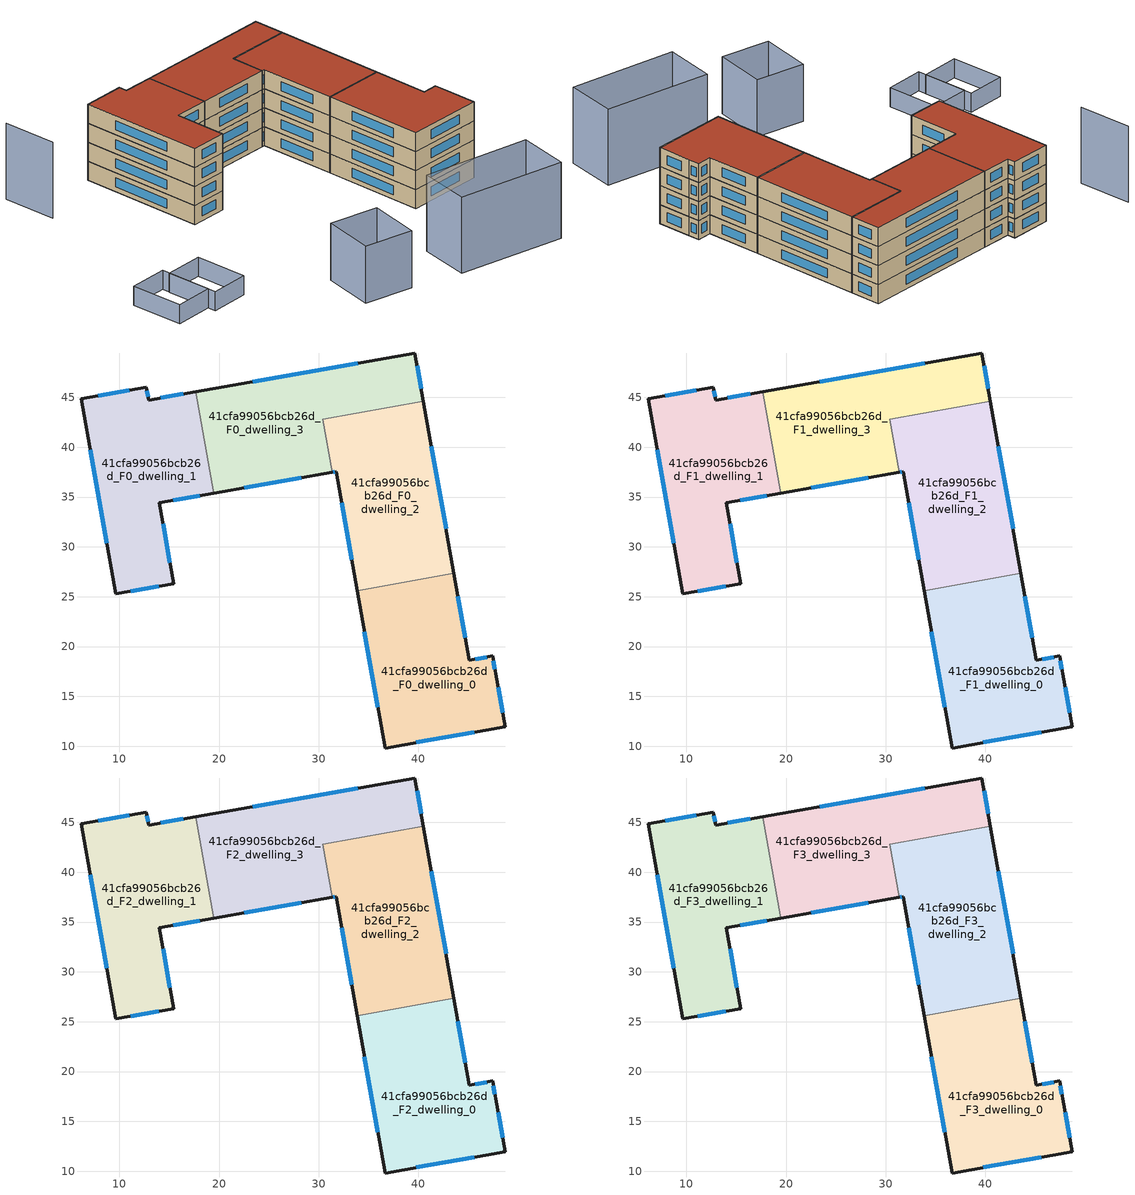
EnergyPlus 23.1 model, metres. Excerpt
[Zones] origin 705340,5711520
41cfa99056bcb26d_F0_dwelling_0
 floor ground (EU_floor_Construction): 48.71,11.96 47.76,17.28 47.44,19.06 45.1,18.64 43.56,27.33 33.86,25.61 36.66,9.83 z0
 wall outside (EU_wall_Construction): 43.56,27.33 45.1,18.64 47.44,19.06 47.76,17.28 48.71,11.96 36.66,9.83 33.86,25.61 z0:3
 wall to 41cfa99056bcb26d_F0_dwelling_2 (EU_wall_Construction): 33.86,25.61 43.56,27.33 z0:3
 window (EU_Window_Construction): 48.01,15.9 48.46,13.34 / 45.58,11.41 39.79,10.38 / 35.93,13.93 34.59,21.5 / 43.96,25.07 44.7,20.9 / 45.71,18.75 46.84,18.95 / 47.53,18.6 47.68,17.74 z0.78:2.22
41cfa99056bcb26d_F0_dwelling_1
 floor ground (EU_floor_Construction): 15.45,26.31 14.01,34.42 19.46,35.39 17.65,45.56 12.94,44.72 12.7,46.01 6.18,44.85 9.66,25.28 z0
 wall outside (EU_wall_Construction): 19.46,35.39 14.01,34.42 15.45,26.31 9.66,25.28 6.18,44.85 12.7,46.01 12.94,44.72 17.65,45.56 z0:3
 wall to 41cfa99056bcb26d_F0_dwelling_3 (EU_wall_Construction): 17.65,45.56 19.46,35.39 z0:3
 window (EU_Window_Construction): 18.05,35.14 15.43,34.67 / 14.39,32.31 15.08,28.42 / 13.95,26.04 11.17,25.55 / 8.75,30.37 7.08,39.76 / 7.88,45.15 11.01,45.71 / 12.76,45.67 12.88,45.06 / 14.16,44.94 16.43,45.34 z0.78:2.22
41cfa99056bcb26d_F0_dwelling_2
 floor ground (EU_floor_Construction): 43.56,27.33 40.5,44.61 30.39,42.81 31.34,37.49 31.74,37.56 33.86,25.61 z0
 wall outside (EU_wall_Construction): 33.86,25.61 31.74,37.56 31.34,37.49 / 40.5,44.61 43.56,27.33 z0:3
 wall to 41cfa99056bcb26d_F0_dwelling_3 (EU_wall_Construction): 31.34,37.49 30.39,42.81 40.5,44.61 z0:3
 window (EU_Window_Construction): 33.31,28.71 32.29,34.45 / 31.63,37.54 31.44,37.51 / 41.3,40.11 42.77,31.82 z0.78:2.22
41cfa99056bcb26d_F0_dwelling_3
 floor ground (EU_floor_Construction): 40.5,44.61 39.64,49.45 17.65,45.56 19.46,35.39 31.34,37.49 30.39,42.81 z0
 wall outside (EU_wall_Construction): 31.34,37.49 19.46,35.39 / 17.65,45.56 39.64,49.45 40.5,44.61 z0:3
 window (EU_Window_Construction): 28.25,36.94 22.55,35.93 / 23.37,46.57 33.92,48.44 / 39.86,48.19 40.28,45.86 z0.78:2.22
41cfa99056bcb26d_F1_dwelling_0
 floor to 41cfa99056bcb26d_F0_dwelling_0 (EU_floor_Construction): 48.71,11.96 47.76,17.28 47.44,19.06 45.1,18.64 43.56,27.33 33.86,25.61 36.66,9.83 z3
 wall outside (EU_wall_Construction): 43.56,27.33 45.1,18.64 47.44,19.06 47.76,17.28 48.71,11.96 36.66,9.83 33.86,25.61 z3:6
 wall to 41cfa99056bcb26d_F1_dwelling_2 (EU_wall_Construction): 33.86,25.61 43.56,27.33 z3:6
 window (EU_Window_Construction): 48.01,15.9 48.46,13.34 / 45.58,11.41 39.79,10.38 / 35.93,13.93 34.59,21.5 / 43.96,25.07 44.7,20.9 / 45.71,18.75 46.84,18.95 / 47.53,18.6 47.68,17.74 z3.78:5.22
41cfa99056bcb26d_F1_dwelling_1
 floor to 41cfa99056bcb26d_F0_dwelling_1 (EU_floor_Construction): 15.45,26.31 14.01,34.42 19.46,35.39 17.65,45.56 12.94,44.72 12.7,46.01 6.18,44.85 9.66,25.28 z3
 wall outside (EU_wall_Construction): 19.46,35.39 14.01,34.42 15.45,26.31 9.66,25.28 6.18,44.85 12.7,46.01 12.94,44.72 17.65,45.56 z3:6
 wall to 41cfa99056bcb26d_F1_dwelling_3 (EU_wall_Construction): 17.65,45.56 19.46,35.39 z3:6
 window (EU_Window_Construction): 18.05,35.14 15.43,34.67 / 14.39,32.31 15.08,28.42 / 13.95,26.04 11.17,25.55 / 8.75,30.37 7.08,39.76 / 7.88,45.15 11.01,45.71 / 12.76,45.67 12.88,45.06 / 14.16,44.94 16.43,45.34 z3.78:5.22
41cfa99056bcb26d_F1_dwelling_2
 floor to 41cfa99056bcb26d_F0_dwelling_2 (EU_floor_Construction): 43.56,27.33 40.5,44.61 30.39,42.81 31.34,37.49 31.74,37.56 33.86,25.61 z3
 wall outside (EU_wall_Construction): 33.86,25.61 31.74,37.56 31.34,37.49 / 40.5,44.61 43.56,27.33 z3:6
 wall to 41cfa99056bcb26d_F1_dwelling_3 (EU_wall_Construction): 31.34,37.49 30.39,42.81 40.5,44.61 z3:6
 window (EU_Window_Construction): 33.31,28.71 32.29,34.45 / 31.63,37.54 31.44,37.51 / 41.3,40.11 42.77,31.82 z3.78:5.22
41cfa99056bcb26d_F1_dwelling_3
 floor to 41cfa99056bcb26d_F0_dwelling_3 (EU_floor_Construction): 40.5,44.61 39.64,49.45 17.65,45.56 19.46,35.39 31.34,37.49 30.39,42.81 z3
 wall outside (EU_wall_Construction): 31.34,37.49 19.46,35.39 / 17.65,45.56 39.64,49.45 40.5,44.61 z3:6
 window (EU_Window_Construction): 28.25,36.94 22.55,35.93 / 23.37,46.57 33.92,48.44 / 39.86,48.19 40.28,45.86 z3.78:5.22
41cfa99056bcb26d_F2_dwelling_0
 floor to 41cfa99056bcb26d_F1_dwelling_0 (EU_floor_Construction): 48.71,11.96 47.76,17.28 47.44,19.06 45.1,18.64 43.56,27.33 33.86,25.61 36.66,9.83 z6
 wall outside (EU_wall_Construction): 43.56,27.33 45.1,18.64 47.44,19.06 47.76,17.28 48.71,11.96 36.66,9.83 33.86,25.61 z6:9
 wall to 41cfa99056bcb26d_F2_dwelling_2 (EU_wall_Construction): 33.86,25.61 43.56,27.33 z6:9
 window (EU_Window_Construction): 48.01,15.9 48.46,13.34 / 45.58,11.41 39.79,10.38 / 35.93,13.93 34.59,21.5 / 43.96,25.07 44.7,20.9 / 45.71,18.75 46.84,18.95 / 47.53,18.6 47.68,17.74 z6.78:8.22
41cfa99056bcb26d_F2_dwelling_1
 floor to 41cfa99056bcb26d_F1_dwelling_1 (EU_floor_Construction): 15.45,26.31 14.01,34.42 19.46,35.39 17.65,45.56 12.94,44.72 12.7,46.01 6.18,44.85 9.66,25.28 z6
 wall outside (EU_wall_Construction): 19.46,35.39 14.01,34.42 15.45,26.31 9.66,25.28 6.18,44.85 12.7,46.01 12.94,44.72 17.65,45.56 z6:9
 wall to 41cfa99056bcb26d_F2_dwelling_3 (EU_wall_Construction): 17.65,45.56 19.46,35.39 z6:9
 window (EU_Window_Construction): 18.05,35.14 15.43,34.67 / 14.39,32.31 15.08,28.42 / 13.95,26.04 11.17,25.55 / 8.75,30.37 7.08,39.76 / 7.88,45.15 11.01,45.71 / 12.76,45.67 12.88,45.06 / 14.16,44.94 16.43,45.34 z6.78:8.22
41cfa99056bcb26d_F2_dwelling_2
 floor to 41cfa99056bcb26d_F1_dwelling_2 (EU_floor_Construction): 43.56,27.33 40.5,44.61 30.39,42.81 31.34,37.49 31.74,37.56 33.86,25.61 z6
 wall outside (EU_wall_Construction): 33.86,25.61 31.74,37.56 31.34,37.49 / 40.5,44.61 43.56,27.33 z6:9
 wall to 41cfa99056bcb26d_F2_dwelling_3 (EU_wall_Construction): 31.34,37.49 30.39,42.81 40.5,44.61 z6:9
 window (EU_Window_Construction): 33.31,28.71 32.29,34.45 / 31.63,37.54 31.44,37.51 / 41.3,40.11 42.77,31.82 z6.78:8.22
41cfa99056bcb26d_F2_dwelling_3
 floor to 41cfa99056bcb26d_F1_dwelling_3 (EU_floor_Construction): 40.5,44.61 39.64,49.45 17.65,45.56 19.46,35.39 31.34,37.49 30.39,42.81 z6
 wall outside (EU_wall_Construction): 31.34,37.49 19.46,35.39 / 17.65,45.56 39.64,49.45 40.5,44.61 z6:9
 window (EU_Window_Construction): 28.25,36.94 22.55,35.93 / 23.37,46.57 33.92,48.44 / 39.86,48.19 40.28,45.86 z6.78:8.22
41cfa99056bcb26d_F3_dwelling_0
 floor to 41cfa99056bcb26d_F2_dwelling_0 (EU_floor_Construction): 48.71,11.96 47.76,17.28 47.44,19.06 45.1,18.64 43.56,27.33 33.86,25.61 36.66,9.83 z9
 wall outside (EU_wall_Construction): 43.56,27.33 45.1,18.64 47.44,19.06 47.76,17.28 48.71,11.96 36.66,9.83 33.86,25.61 z9:12
 wall to 41cfa99056bcb26d_F3_dwelling_2 (EU_wall_Construction): 33.86,25.61 43.56,27.33 z9:12
 window (EU_Window_Construction): 48.01,15.9 48.46,13.34 / 45.58,11.41 39.79,10.38 / 35.93,13.93 34.59,21.5 / 43.96,25.07 44.7,20.9 / 45.71,18.75 46.84,18.95 / 47.53,18.6 47.68,17.74 z9.78:11.22
 roof outside (EU_roof_Construction): 43.56,27.33 45.1,18.64 47.44,19.06 47.76,17.28 48.71,11.96 36.66,9.83 33.86,25.61 z12
41cfa99056bcb26d_F3_dwelling_1
 floor to 41cfa99056bcb26d_F2_dwelling_1 (EU_floor_Construction): 15.45,26.31 14.01,34.42 19.46,35.39 17.65,45.56 12.94,44.72 12.7,46.01 6.18,44.85 9.66,25.28 z9
 wall outside (EU_wall_Construction): 19.46,35.39 14.01,34.42 15.45,26.31 9.66,25.28 6.18,44.85 12.7,46.01 12.94,44.72 17.65,45.56 z9:12
 wall to 41cfa99056bcb26d_F3_dwelling_3 (EU_wall_Construction): 17.65,45.56 19.46,35.39 z9:12
 window (EU_Window_Construction): 18.05,35.14 15.43,34.67 / 14.39,32.31 15.08,28.42 / 13.95,26.04 11.17,25.55 / 8.75,30.37 7.08,39.76 / 7.88,45.15 11.01,45.71 / 12.76,45.67 12.88,45.06 / 14.16,44.94 16.43,45.34 z9.78:11.22
 roof outside (EU_roof_Construction): 17.65,45.56 19.46,35.39 14.01,34.42 15.45,26.31 9.66,25.28 6.18,44.85 12.7,46.01 12.94,44.72 z12
41cfa99056bcb26d_F3_dwelling_2
 floor to 41cfa99056bcb26d_F2_dwelling_2 (EU_floor_Construction): 43.56,27.33 40.5,44.61 30.39,42.81 31.34,37.49 31.74,37.56 33.86,25.61 z9
 wall outside (EU_wall_Construction): 33.86,25.61 31.74,37.56 31.34,37.49 / 40.5,44.61 43.56,27.33 z9:12
 wall to 41cfa99056bcb26d_F3_dwelling_3 (EU_wall_Construction): 31.34,37.49 30.39,42.81 40.5,44.61 z9:12
 window (EU_Window_Construction): 33.31,28.71 32.29,34.45 / 31.63,37.54 31.44,37.51 / 41.3,40.11 42.77,31.82 z9.78:11.22
 roof outside (EU_roof_Construction): 40.5,44.61 43.56,27.33 33.86,25.61 31.74,37.56 31.34,37.49 30.39,42.81 z12
41cfa99056bcb26d_F3_dwelling_3
 floor to 41cfa99056bcb26d_F2_dwelling_3 (EU_floor_Construction): 40.5,44.61 39.64,49.45 17.65,45.56 19.46,35.39 31.34,37.49 30.39,42.81 z9
 wall outside (EU_wall_Construction): 31.34,37.49 19.46,35.39 / 17.65,45.56 39.64,49.45 40.5,44.61 z9:12
 window (EU_Window_Construction): 28.25,36.94 22.55,35.93 / 23.37,46.57 33.92,48.44 / 39.86,48.19 40.28,45.86 z9.78:11.22
 roof outside (EU_roof_Construction): 39.64,49.45 40.5,44.61 30.39,42.81 31.34,37.49 19.46,35.39 17.65,45.56 z12
shading: -6.23,47.51 -4.6,39.09 / 30.06,-0.87 47.33,-1.31 / 47.33,-1.31 47.12,-9.46 / 47.12,-9.46 29.85,-9.01 / 29.85,-9.01 30.06,-0.87 z0:12; 21.78,-8.01 13.92,-7.64 / 13.92,-7.64 14.31,0.74 / 14.31,0.74 22.18,0.36 / 22.18,0.36 21.78,-8.01 z0:9; -3.84,3.74 -5.44,11.93 / -5.44,11.93 0.57,13.1 / 0.57,13.1 2.17,4.91 / 2.17,4.91 -3.84,3.74 / -10.11,3.76 -11.7,12 / -11.7,12 -5.66,13.16 / -5.66,13.16 -4.07,4.93 / -4.07,4.93 -10.11,3.76 z0:3
[Building]
EU S2 Campaign: North Axis=0; Terrain=City; Solar Distribution=FullExterior
[Site:Location]
London: Latitude=51.5; Longitude=-0.5; Time Zone=0; Elevation=25
[SizingPeriod:WeatherFileDays]
AnnualSizingPeriod: Begin Month=1; Begin Day of Month=1; End Month=12; End Day of Month=31; Day of Week for Start Day=Monday; Use Weather File Daylight Saving Period=No; Use Weather File Rain and Snow Indicators=No
[MATERIAL]
EU_InternalMass_Material: Roughness=MediumRough; Thickness=0.1; Conductivity=1; Density=1800; Specific Heat=900; Thermal Absorptance=0.9; Solar Absorptance=0.7; Visible Absorptance=0.7
[MATERIAL:NOMASS] Roughness=MediumRough; Thermal Absorptance=0.9; Solar Absorptance=0.7; Visible Absorptance=0.7
Name | Thermal Resistance
EU_wall_NoMass | 3.06955
EU_roof_NoMass | 4.82358
EU_floor_NoMass | 3.75167
[WINDOWMATERIAL:SIMPLEGLAZINGSYSTEM]
EU_Window_SimpleGlazing: UFactor=1.87571; Solar Heat Gain Coefficient=0.72; Visible Transmittance=0.72
[CONSTRUCTION]
EU_wall_Construction: EU_wall_NoMass
EU_roof_Construction: EU_roof_NoMass
EU_floor_Construction: EU_floor_NoMass
EU_InternalMass_Construction: EU_InternalMass_Material
EU_Window_Construction: EU_Window_SimpleGlazing
[ZONE] Type=1; Multiplier=1; Ceiling Height=autocalculate; Floor Area=autocalculate; Part of Total Floor Area=Yes
Name | Volume
41cfa99056bcb26d_F0_dwelling_0; 41cfa99056bcb26d_F0_dwelling_2; 41cfa99056bcb26d_F1_dwelling_2; 41cfa99056bcb26d_F2_dwelling_2; 41cfa99056bcb26d_F3_dwelling_2 | 525.453
41cfa99056bcb26d_F1_dwelling_0; 41cfa99056bcb26d_F2_dwelling_0; 41cfa99056bcb26d_F3_dwelling_0 | 525.454
41cfa99056bcb26d_F0_dwelling_1; 41cfa99056bcb26d_F1_dwelling_1; 41cfa99056bcb26d_F2_dwelling_1; 41cfa99056bcb26d_F3_dwelling_1; 41cfa99056bcb26d_F0_dwelling_3; 41cfa99056bcb26d_F1_dwelling_3; 41cfa99056bcb26d_F2_dwelling_3; 41cfa99056bcb26d_F3_dwelling_3 | 525.467
[INTERNALMASS] Construction=EU_InternalMass_Construction
Name | Zone or ZoneList | Surface Area
41cfa99056bcb26d_F0_dwelling_0_EU_InternalMass | 41cfa99056bcb26d_F0_dwelling_0 | 175.151
41cfa99056bcb26d_F0_dwelling_1_EU_InternalMass | 41cfa99056bcb26d_F0_dwelling_1 | 175.155
41cfa99056bcb26d_F0_dwelling_2_EU_InternalMass | 41cfa99056bcb26d_F0_dwelling_2 | 175.145
41cfa99056bcb26d_F0_dwelling_3_EU_InternalMass | 41cfa99056bcb26d_F0_dwelling_3 | 175.155
41cfa99056bcb26d_F1_dwelling_0_EU_InternalMass | 41cfa99056bcb26d_F1_dwelling_0 | 175.151
41cfa99056bcb26d_F1_dwelling_1_EU_InternalMass | 41cfa99056bcb26d_F1_dwelling_1 | 175.155
41cfa99056bcb26d_F1_dwelling_2_EU_InternalMass | 41cfa99056bcb26d_F1_dwelling_2 | 175.145
41cfa99056bcb26d_F1_dwelling_3_EU_InternalMass | 41cfa99056bcb26d_F1_dwelling_3 | 175.155
41cfa99056bcb26d_F2_dwelling_0_EU_InternalMass | 41cfa99056bcb26d_F2_dwelling_0 | 175.151
41cfa99056bcb26d_F2_dwelling_1_EU_InternalMass | 41cfa99056bcb26d_F2_dwelling_1 | 175.155
41cfa99056bcb26d_F2_dwelling_2_EU_InternalMass | 41cfa99056bcb26d_F2_dwelling_2 | 175.145
41cfa99056bcb26d_F2_dwelling_3_EU_InternalMass | 41cfa99056bcb26d_F2_dwelling_3 | 175.155
41cfa99056bcb26d_F3_dwelling_0_EU_InternalMass | 41cfa99056bcb26d_F3_dwelling_0 | 175.151
41cfa99056bcb26d_F3_dwelling_1_EU_InternalMass | 41cfa99056bcb26d_F3_dwelling_1 | 175.155
41cfa99056bcb26d_F3_dwelling_2_EU_InternalMass | 41cfa99056bcb26d_F3_dwelling_2 | 175.145
41cfa99056bcb26d_F3_dwelling_3_EU_InternalMass | 41cfa99056bcb26d_F3_dwelling_3 | 175.155
[OTHEREQUIPMENT] Fuel Type=Electricity; Design Level Calculation Method=Watts/Area; Power per Zone Floor Area=1; Fraction Latent=0; Fraction Radiant=0; Fraction Lost=0; Carbon Dioxide Generation Rate=0; EndUse Subcategory=EU_Step8_InternalGains
Name | Zone or ZoneList or Space or SpaceList | Schedule
EU_Step8_InternalGain_41cfa99056bcb26d_F0_dwelling_0_f000 | 41cfa99056bcb26d_F0_dwelling_0 | EU_Step8_GainSchedule_41cfa99056bcb26d_F0_dwelling_0_f000
EU_Step8_InternalGain_41cfa99056bcb26d_F0_dwelling_1_f000 | 41cfa99056bcb26d_F0_dwelling_1 | EU_Step8_GainSchedule_41cfa99056bcb26d_F0_dwelling_1_f000
EU_Step8_InternalGain_41cfa99056bcb26d_F0_dwelling_2_f000 | 41cfa99056bcb26d_F0_dwelling_2 | EU_Step8_GainSchedule_41cfa99056bcb26d_F0_dwelling_2_f000
EU_Step8_InternalGain_41cfa99056bcb26d_F0_dwelling_3_f000 | 41cfa99056bcb26d_F0_dwelling_3 | EU_Step8_GainSchedule_41cfa99056bcb26d_F0_dwelling_3_f000
EU_Step8_InternalGain_41cfa99056bcb26d_F1_dwelling_0_f000 | 41cfa99056bcb26d_F1_dwelling_0 | EU_Step8_GainSchedule_41cfa99056bcb26d_F1_dwelling_0_f000
EU_Step8_InternalGain_41cfa99056bcb26d_F1_dwelling_1_f000 | 41cfa99056bcb26d_F1_dwelling_1 | EU_Step8_GainSchedule_41cfa99056bcb26d_F1_dwelling_1_f000
EU_Step8_InternalGain_41cfa99056bcb26d_F1_dwelling_2_f000 | 41cfa99056bcb26d_F1_dwelling_2 | EU_Step8_GainSchedule_41cfa99056bcb26d_F1_dwelling_2_f000
EU_Step8_InternalGain_41cfa99056bcb26d_F1_dwelling_3_f000 | 41cfa99056bcb26d_F1_dwelling_3 | EU_Step8_GainSchedule_41cfa99056bcb26d_F1_dwelling_3_f000
EU_Step8_InternalGain_41cfa99056bcb26d_F2_dwelling_0_f000 | 41cfa99056bcb26d_F2_dwelling_0 | EU_Step8_GainSchedule_41cfa99056bcb26d_F2_dwelling_0_f000
EU_Step8_InternalGain_41cfa99056bcb26d_F2_dwelling_1_f000 | 41cfa99056bcb26d_F2_dwelling_1 | EU_Step8_GainSchedule_41cfa99056bcb26d_F2_dwelling_1_f000
EU_Step8_InternalGain_41cfa99056bcb26d_F2_dwelling_2_f000 | 41cfa99056bcb26d_F2_dwelling_2 | EU_Step8_GainSchedule_41cfa99056bcb26d_F2_dwelling_2_f000
EU_Step8_InternalGain_41cfa99056bcb26d_F2_dwelling_3_f000 | 41cfa99056bcb26d_F2_dwelling_3 | EU_Step8_GainSchedule_41cfa99056bcb26d_F2_dwelling_3_f000
EU_Step8_InternalGain_41cfa99056bcb26d_F3_dwelling_0_f000 | 41cfa99056bcb26d_F3_dwelling_0 | EU_Step8_GainSchedule_41cfa99056bcb26d_F3_dwelling_0_f000
EU_Step8_InternalGain_41cfa99056bcb26d_F3_dwelling_1_f000 | 41cfa99056bcb26d_F3_dwelling_1 | EU_Step8_GainSchedule_41cfa99056bcb26d_F3_dwelling_1_f000
EU_Step8_InternalGain_41cfa99056bcb26d_F3_dwelling_2_f000 | 41cfa99056bcb26d_F3_dwelling_2 | EU_Step8_GainSchedule_41cfa99056bcb26d_F3_dwelling_2_f000
EU_Step8_InternalGain_41cfa99056bcb26d_F3_dwelling_3_f000 | 41cfa99056bcb26d_F3_dwelling_3 | EU_Step8_GainSchedule_41cfa99056bcb26d_F3_dwelling_3_f000
[ZONEVENTILATION:DESIGNFLOWRATE] Schedule=EU_AlwaysOn; Design Flow Rate Calculation Method=AirChanges/Hour; Air Changes per Hour=0.493607; Ventilation Type=Natural; Fan Pressure Rise=0; Fan Total Efficiency=1; Constant Term Coefficient=1; Temperature Term Coefficient=0; Velocity Term Coefficient=0; Velocity Squared Term Coefficient=0; Minimum Indoor Temperature=-100; Maximum Indoor Temperature=100; Delta Temperature=-100; Minimum Outdoor Temperature=-100; Maximum Outdoor Temperature=100; Maximum Wind Speed=40
Name | Zone or ZoneList or Space or SpaceList
EU_ConstantAir_41cfa99056bcb26d_F0_dwelling_0 | 41cfa99056bcb26d_F0_dwelling_0
EU_ConstantAir_41cfa99056bcb26d_F0_dwelling_1 | 41cfa99056bcb26d_F0_dwelling_1
EU_ConstantAir_41cfa99056bcb26d_F0_dwelling_2 | 41cfa99056bcb26d_F0_dwelling_2
EU_ConstantAir_41cfa99056bcb26d_F0_dwelling_3 | 41cfa99056bcb26d_F0_dwelling_3
EU_ConstantAir_41cfa99056bcb26d_F1_dwelling_0 | 41cfa99056bcb26d_F1_dwelling_0
EU_ConstantAir_41cfa99056bcb26d_F1_dwelling_1 | 41cfa99056bcb26d_F1_dwelling_1
EU_ConstantAir_41cfa99056bcb26d_F1_dwelling_2 | 41cfa99056bcb26d_F1_dwelling_2
EU_ConstantAir_41cfa99056bcb26d_F1_dwelling_3 | 41cfa99056bcb26d_F1_dwelling_3
EU_ConstantAir_41cfa99056bcb26d_F2_dwelling_0 | 41cfa99056bcb26d_F2_dwelling_0
EU_ConstantAir_41cfa99056bcb26d_F2_dwelling_1 | 41cfa99056bcb26d_F2_dwelling_1
EU_ConstantAir_41cfa99056bcb26d_F2_dwelling_2 | 41cfa99056bcb26d_F2_dwelling_2
EU_ConstantAir_41cfa99056bcb26d_F2_dwelling_3 | 41cfa99056bcb26d_F2_dwelling_3
EU_ConstantAir_41cfa99056bcb26d_F3_dwelling_0 | 41cfa99056bcb26d_F3_dwelling_0
EU_ConstantAir_41cfa99056bcb26d_F3_dwelling_1 | 41cfa99056bcb26d_F3_dwelling_1
EU_ConstantAir_41cfa99056bcb26d_F3_dwelling_2 | 41cfa99056bcb26d_F3_dwelling_2
EU_ConstantAir_41cfa99056bcb26d_F3_dwelling_3 | 41cfa99056bcb26d_F3_dwelling_3
[HVACTEMPLATE:THERMOSTAT] Constant Heating Setpoint=20; Constant Cooling Setpoint=50
EU_HeatOnly_41cfa99056bcb26d_F0_dwelling_0; EU_HeatOnly_41cfa99056bcb26d_F0_dwelling_1; EU_HeatOnly_41cfa99056bcb26d_F0_dwelling_2; EU_HeatOnly_41cfa99056bcb26d_F0_dwelling_3; EU_HeatOnly_41cfa99056bcb26d_F1_dwelling_0; EU_HeatOnly_41cfa99056bcb26d_F1_dwelling_1; EU_HeatOnly_41cfa99056bcb26d_F1_dwelling_2; EU_HeatOnly_41cfa99056bcb26d_F1_dwelling_3; EU_HeatOnly_41cfa99056bcb26d_F2_dwelling_0; EU_HeatOnly_41cfa99056bcb26d_F2_dwelling_1; EU_HeatOnly_41cfa99056bcb26d_F2_dwelling_2; EU_HeatOnly_41cfa99056bcb26d_F2_dwelling_3; EU_HeatOnly_41cfa99056bcb26d_F3_dwelling_0; EU_HeatOnly_41cfa99056bcb26d_F3_dwelling_1; EU_HeatOnly_41cfa99056bcb26d_F3_dwelling_2; EU_HeatOnly_41cfa99056bcb26d_F3_dwelling_3
[HVACTEMPLATE:ZONE:IDEALLOADSAIRSYSTEM] System Availability Schedule=EU_AlwaysOn; Maximum Heating Supply Air Temperature=50; Minimum Cooling Supply Air Temperature=13; Maximum Heating Supply Air Humidity Ratio=0.0156; Minimum Cooling Supply Air Humidity Ratio=0.0077; Heating Limit=NoLimit; Cooling Limit=NoLimit; Heating Availability Schedule=EU_AlwaysOn; Cooling Availability Schedule=EU_CoolingOff; Dehumidification Control Type=ConstantSensibleHeatRatio; Cooling Sensible Heat Ratio=0.7; Dehumidification Setpoint=60; Humidification Control Type=None; Humidification Setpoint=30; Outdoor Air Method=None; Outdoor Air Flow Rate per Person=0.00944; Outdoor Air Flow Rate per Zone Floor Area=0; Outdoor Air Flow Rate per Zone=0; Demand Controlled Ventilation Type=None; Outdoor Air Economizer Type=NoEconomizer; Heat Recovery Type=None; Sensible Heat Recovery Effectiveness=0.7; Latent Heat Recovery Effectiveness=0.65
Name | Template Thermostat
41cfa99056bcb26d_F0_dwelling_0 | EU_HeatOnly_41cfa99056bcb26d_F0_dwelling_0
41cfa99056bcb26d_F0_dwelling_1 | EU_HeatOnly_41cfa99056bcb26d_F0_dwelling_1
41cfa99056bcb26d_F0_dwelling_2 | EU_HeatOnly_41cfa99056bcb26d_F0_dwelling_2
41cfa99056bcb26d_F0_dwelling_3 | EU_HeatOnly_41cfa99056bcb26d_F0_dwelling_3
41cfa99056bcb26d_F1_dwelling_0 | EU_HeatOnly_41cfa99056bcb26d_F1_dwelling_0
41cfa99056bcb26d_F1_dwelling_1 | EU_HeatOnly_41cfa99056bcb26d_F1_dwelling_1
41cfa99056bcb26d_F1_dwelling_2 | EU_HeatOnly_41cfa99056bcb26d_F1_dwelling_2
41cfa99056bcb26d_F1_dwelling_3 | EU_HeatOnly_41cfa99056bcb26d_F1_dwelling_3
41cfa99056bcb26d_F2_dwelling_0 | EU_HeatOnly_41cfa99056bcb26d_F2_dwelling_0
41cfa99056bcb26d_F2_dwelling_1 | EU_HeatOnly_41cfa99056bcb26d_F2_dwelling_1
41cfa99056bcb26d_F2_dwelling_2 | EU_HeatOnly_41cfa99056bcb26d_F2_dwelling_2
41cfa99056bcb26d_F2_dwelling_3 | EU_HeatOnly_41cfa99056bcb26d_F2_dwelling_3
41cfa99056bcb26d_F3_dwelling_0 | EU_HeatOnly_41cfa99056bcb26d_F3_dwelling_0
41cfa99056bcb26d_F3_dwelling_1 | EU_HeatOnly_41cfa99056bcb26d_F3_dwelling_1
41cfa99056bcb26d_F3_dwelling_2 | EU_HeatOnly_41cfa99056bcb26d_F3_dwelling_2
41cfa99056bcb26d_F3_dwelling_3 | EU_HeatOnly_41cfa99056bcb26d_F3_dwelling_3
[SIZING:ZONE] Zone Cooling Design Supply Air Temperature Input Method=SupplyAirTemperature; Zone Cooling Design Supply Air Temperature=13; Zone Heating Design Supply Air Temperature Input Method=SupplyAirTemperature; Zone Heating Design Supply Air Temperature=50; Zone Cooling Design Supply Air Humidity Ratio=0.008; Zone Heating Design Supply Air Humidity Ratio=0.008; Cooling Design Air Flow Method=DesignDay; Cooling Design Air Flow Rate=0; Cooling Minimum Air Flow per Zone Floor Area=0.000762; Cooling Minimum Air Flow=0; Cooling Minimum Air Flow Fraction=0.2; Heating Design Air Flow Method=DesignDay; Heating Design Air Flow Rate=0; Heating Maximum Air Flow per Zone Floor Area=0.002032; Heating Maximum Air Flow=0.141576; Heating Maximum Air Flow Fraction=0.3; Account for Dedicated Outdoor Air System=No; Dedicated Outdoor Air System Control Strategy=NeutralSupplyAir; Dedicated Outdoor Air Low Setpoint Temperature for Design=autosize; Dedicated Outdoor Air High Setpoint Temperature for Design=autosize; Zone Load Sizing Method=Sensible Load Only No Latent Load; Zone Latent Cooling Design Supply Air Humidity Ratio Input Method=HumidityRatioDifference; Zone Cooling Design Supply Air Humidity Ratio Difference=0.005; Zone Latent Heating Design Supply Air Humidity Ratio Input Method=HumidityRatioDifference; Zone Humidification Design Supply Air Humidity Ratio Difference=0.005
41cfa99056bcb26d_F0_dwelling_0; 41cfa99056bcb26d_F0_dwelling_1; 41cfa99056bcb26d_F0_dwelling_2; 41cfa99056bcb26d_F0_dwelling_3; 41cfa99056bcb26d_F1_dwelling_0; 41cfa99056bcb26d_F1_dwelling_1; 41cfa99056bcb26d_F1_dwelling_2; 41cfa99056bcb26d_F1_dwelling_3; 41cfa99056bcb26d_F2_dwelling_0; 41cfa99056bcb26d_F2_dwelling_1; 41cfa99056bcb26d_F2_dwelling_2; 41cfa99056bcb26d_F2_dwelling_3; 41cfa99056bcb26d_F3_dwelling_0; 41cfa99056bcb26d_F3_dwelling_1; 41cfa99056bcb26d_F3_dwelling_2; 41cfa99056bcb26d_F3_dwelling_3
[SCHEDULE:CONSTANT]
Name | Hourly Value
EU_AlwaysOn | 1
EU_CoolingOff | 0
[SCHEDULE:FILE] Column Number=1; Rows to Skip at Top=0; Number of Hours of Data=8760; Column Separator=Comma; Interpolate to Timestep=No; Minutes per Item=60; Adjust Schedule for Daylight Savings=Yes
Name | File
EU_Step8_GainSchedule_41cfa99056bcb26d_F0_dwelling_0_f000 | ../../schedules/41cfa99056bcb26d/41cfa99056bcb26d_F0_dwelling_0_f000_gain.csv
EU_Step8_GainSchedule_41cfa99056bcb26d_F0_dwelling_1_f000 | ../../schedules/41cfa99056bcb26d/41cfa99056bcb26d_F0_dwelling_1_f000_gain.csv
EU_Step8_GainSchedule_41cfa99056bcb26d_F0_dwelling_2_f000 | ../../schedules/41cfa99056bcb26d/41cfa99056bcb26d_F0_dwelling_2_f000_gain.csv
EU_Step8_GainSchedule_41cfa99056bcb26d_F0_dwelling_3_f000 | ../../schedules/41cfa99056bcb26d/41cfa99056bcb26d_F0_dwelling_3_f000_gain.csv
EU_Step8_GainSchedule_41cfa99056bcb26d_F1_dwelling_0_f000 | ../../schedules/41cfa99056bcb26d/41cfa99056bcb26d_F1_dwelling_0_f000_gain.csv
EU_Step8_GainSchedule_41cfa99056bcb26d_F1_dwelling_1_f000 | ../../schedules/41cfa99056bcb26d/41cfa99056bcb26d_F1_dwelling_1_f000_gain.csv
EU_Step8_GainSchedule_41cfa99056bcb26d_F1_dwelling_2_f000 | ../../schedules/41cfa99056bcb26d/41cfa99056bcb26d_F1_dwelling_2_f000_gain.csv
EU_Step8_GainSchedule_41cfa99056bcb26d_F1_dwelling_3_f000 | ../../schedules/41cfa99056bcb26d/41cfa99056bcb26d_F1_dwelling_3_f000_gain.csv
EU_Step8_GainSchedule_41cfa99056bcb26d_F2_dwelling_0_f000 | ../../schedules/41cfa99056bcb26d/41cfa99056bcb26d_F2_dwelling_0_f000_gain.csv
EU_Step8_GainSchedule_41cfa99056bcb26d_F2_dwelling_1_f000 | ../../schedules/41cfa99056bcb26d/41cfa99056bcb26d_F2_dwelling_1_f000_gain.csv
EU_Step8_GainSchedule_41cfa99056bcb26d_F2_dwelling_2_f000 | ../../schedules/41cfa99056bcb26d/41cfa99056bcb26d_F2_dwelling_2_f000_gain.csv
EU_Step8_GainSchedule_41cfa99056bcb26d_F2_dwelling_3_f000 | ../../schedules/41cfa99056bcb26d/41cfa99056bcb26d_F2_dwelling_3_f000_gain.csv
EU_Step8_GainSchedule_41cfa99056bcb26d_F3_dwelling_0_f000 | ../../schedules/41cfa99056bcb26d/41cfa99056bcb26d_F3_dwelling_0_f000_gain.csv
EU_Step8_GainSchedule_41cfa99056bcb26d_F3_dwelling_1_f000 | ../../schedules/41cfa99056bcb26d/41cfa99056bcb26d_F3_dwelling_1_f000_gain.csv
EU_Step8_GainSchedule_41cfa99056bcb26d_F3_dwelling_2_f000 | ../../schedules/41cfa99056bcb26d/41cfa99056bcb26d_F3_dwelling_2_f000_gain.csv
EU_Step8_GainSchedule_41cfa99056bcb26d_F3_dwelling_3_f000 | ../../schedules/41cfa99056bcb26d/41cfa99056bcb26d_F3_dwelling_3_f000_gain.csv
